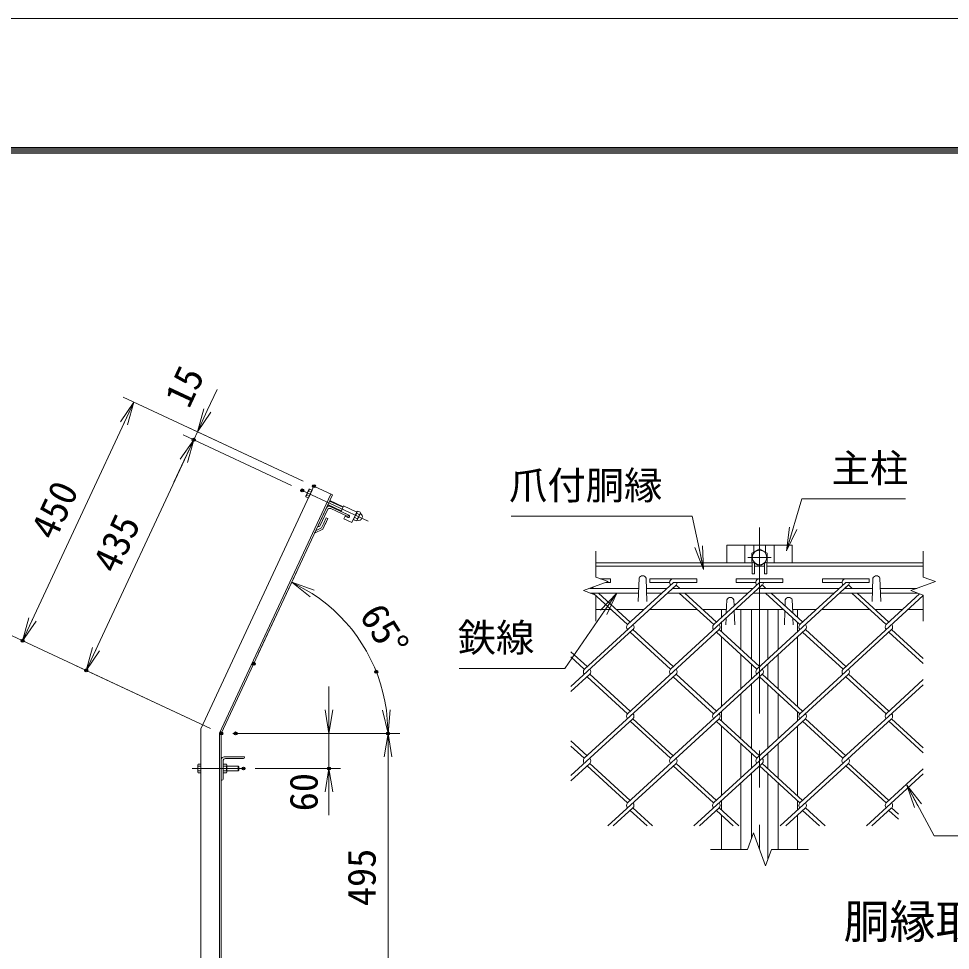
# Model space of a CAD drawing. Units: millimetres at full size. Extents: x -4200 to 4200, y -2970 to 2970.
# Drawn here: x 370 to 1964, y 1377 to 2970 of the extents above; entities that cross this region are included whole.
import ezdxf
from ezdxf.enums import TextEntityAlignment as Align

# ---------------------------------------------------------------- set-up
doc = ezdxf.new("R2010")
doc.units = ezdxf.units.MM
doc.header["$LTSCALE"] = 10
doc.header["$PDMODE"] = 32
doc.header["$PDSIZE"] = 5
doc.linetypes.add('USER1', pattern=[50.8, 31.75, -6.35, 6.35, -6.35])
for name, color, linetype, lineweight in [('0-0_D-STR1', 1, 'Continuous', 18), ('0-1_D-BMK', 2, 'USER1', 13), ('0-2_D-STR-DIM', 7, 'Continuous', 13), ('0-3_D-STR3', 3, 'Continuous', 13), ('0-7_0', 7, 'Continuous', 18), ('0-A_D-STR2', 7, 'Continuous', 13), ('0-B_D-STR-TXT', 7, 'Continuous', 13), ('0-C_D-TTL', 7, 'Continuous', 18)]:
    doc.layers.add(name, color=color, linetype=linetype, lineweight=lineweight)
doc.layers.add('0-8_Defpoints', color=7, linetype='Continuous')
doc.layers.add('0-9_D-TTL-TXT', color=7, linetype='Continuous')
doc.styles.add('ＭＳ ゴシック', font='')
doc.styles.get('ＭＳ ゴシック').set_extended_font_data('MS Gothic')

# ---------------------------------------------------------------- blocks, each defined once
blk = doc.blocks.new('_Open')
at = {"layer": '0-7_0'}
blk.add_line((-10, 1.667), (0, 0), dxfattribs=at)
blk.add_lwpolyline([(-10, -1.667), (0, 0), (-10, 0)], dxfattribs=at)

msp = doc.modelspace()

# ---------------------------------------------------------------- linework, layer by layer
at = {"layer": '0-0_D-STR1'}
for p, q in [((904.32, 2157.27), (713.86, 1748.83)), ((907.04, 2156), (716.86, 1748.16)), ((935.05, 2121.42), (903.33, 2136.21)), ((896.68, 2133.8), (881.89, 2102.07)), ((898.35, 2130.26), (885.46, 2102.62)), ((931.97, 2119.55), (904.33, 2132.44)), ((934.63, 2120.52), (935.05, 2121.42)), ((892.62, 2108.52), (888.45, 2099.57)), ((895.34, 2107.25), (890.69, 2097.28)), ((896.43, 2116.68), (892.25, 2107.73)), ((899.15, 2115.41), (894.5, 2105.44)), ((896.43, 2116.68), (899.15, 2115.41)), ((890.69, 2097.28), (876.35, 2090.18)), ((878.28, 2094.33), (876.35, 2090.18)), ((888.45, 2099.57), (878.28, 2094.33)), ((882.08, 2102.48), (880.15, 2098.34)), ((882.8, 2101.65), (881.89, 2102.07)), ((1581.5, 2069.89), (1693.5, 2069.89)), ((1581.5, 2039.89), (1581.5, 2069.89)), ((1612.5, 2039.89), (1612.5, 2069.89)), ((1627.5, 2069.89), (1627.5, 2058.12)), ((1647.5, 2069.89), (1647.5, 2058.12)), ((1662.5, 2039.89), (1662.5, 2069.89)), ((1693.5, 2039.89), (1693.5, 2069.89)), ((1357.5, 2039.89), (1625, 2039.89)), ((1650, 2039.89), (1917.5, 2039.89)), ((1357.5, 2033.89), (1625, 2033.89)), ((1629, 2033.89), (1646, 2033.89)), ((1650, 2033.89), (1917.5, 2033.89)), ((1431.5, 2013.63), (1430.1, 1973.38)), ((1443.5, 2013.63), (1444.9, 1973.38)), ((1831.5, 2013.63), (1830.1, 1973.38)), ((1843.5, 2013.63), (1844.9, 1973.38)), ((1581.5, 1976.64), (1580.71, 1953.96)), ((1593.5, 1976.64), (1593.87, 1966.02)), ((1681.5, 1976.64), (1681.14, 1966.21)), ((1693.5, 1976.64), (1694.28, 1954.17)), ((1357.5, 1959.89), (1383.68, 1959.89)), ((1393.13, 1959.89), (1439.72, 1959.89)), ((1449.19, 1959.89), (1531.14, 1959.89)), ((1540.59, 1959.89), (1580.91, 1959.89)), ((1572.5, 1946.44), (1572.5, 1959.89)), ((1580.4, 1945.22), (1580, 1933.64)), ((1594.16, 1957.82), (1595, 1933.64)), ((1596.41, 1959.89), (1678.57, 1959.89)), ((1605.5, 1891.74), (1605.5, 1959.89)), ((1623.5, 1959.89), (1623.5, 1875.25)), ((1651.5, 1959.89), (1651.5, 1875.25)), ((1669.5, 1891.74), (1669.5, 1959.89)), ((1680.84, 1957.8), (1680, 1933.64)), ((1734.63, 1959.89), (1694.08, 1959.89)), ((1694.6, 1945.2), (1695, 1933.64)), ((1702.5, 1946.64), (1702.5, 1959.89)), ((1826.02, 1959.89), (1743.86, 1959.89)), ((1882.08, 1959.89), (1835.5, 1959.89)), ((1917.5, 1959.89), (1891.55, 1959.89)), ((1572.5, 1921.96), (1572.5, 1937.98)), ((1702.5, 1921.98), (1702.5, 1937.96)), ((1572.5, 1794.18), (1572.5, 1913.3)), ((1702.5, 1794.18), (1702.5, 1913.3)), ((1605.5, 1824.42), (1605.5, 1883.06)), ((1669.5, 1824.42), (1669.5, 1883.06)), ((1623.5, 1866.57), (1623.5, 1840.91)), ((1651.5, 1866.57), (1651.5, 1840.91)), ((1623.5, 1832.23), (1623.5, 1722.77)), ((1651.5, 1832.23), (1651.5, 1722.77)), ((1605.5, 1739.26), (1605.5, 1815.74)), ((1669.5, 1739.26), (1669.5, 1815.74)), ((1572.5, 1769.5), (1572.5, 1785.5)), ((1702.5, 1769.5), (1702.5, 1785.5)), ((681.86, -411.84), (681.86, 1755.92)), ((1572.5, 1641.7), (1572.5, 1760.82)), ((1702.5, 1641.7), (1702.5, 1760.82)), ((713.86, -411.84), (713.86, 1748.83)), ((716.86, -411.84), (716.86, 1748.16)), ((1605.5, 1671.94), (1605.5, 1730.58)), ((1669.5, 1671.94), (1669.5, 1730.58)), ((756.86, 1708.16), (721.86, 1708.16)), ((756.86, 1707.16), (756.86, 1708.16)), ((1623.5, 1714.09), (1623.5, 1688.43)), ((1651.5, 1714.09), (1651.5, 1688.43)), ((716.86, 1703.16), (716.86, 1668.16)), ((719.86, 1700.66), (719.86, 1670.16)), ((754.86, 1705.16), (724.36, 1705.16)), ((1623.5, 1679.75), (1623.5, 1567.8)), ((1651.5, 1679.75), (1651.5, 1531.97)), ((717.86, 1668.16), (716.86, 1668.16)), ((716.86, 1659.5), (716.86, 1654.93)), ((1605.5, 1549.89), (1605.5, 1663.26)), ((1669.5, 1549.89), (1669.5, 1663.26)), ((1572.5, 1617.02), (1572.5, 1633.02)), ((1702.5, 1617.02), (1702.5, 1633.02)), ((1572.5, 1549.89), (1572.5, 1608.34)), ((1702.5, 1549.89), (1702.5, 1608.34))]:
    msp.add_line(p, q, dxfattribs=at)
msp.add_lwpolyline([(681.86, 1755.92), (875.32, 2170.79), (907.04, 2156)], dxfattribs=at)
for centre, radius, start, end in [((901.22, 2131.68), 5, 65, 155), ((902.43, 2128.36), 4.5, 65, 155), ((932.82, 2121.36), 2, 245, 335), ((883.64, 2103.46), 2, 245, 335), ((1437.5, 2011.13), 6.5, 22.61986, 157.38014), ((1837.5, 2011.13), 6.5, 22.61986, 157.38014), ((1587.5, 1974.14), 6.5, 22.61986, 157.38014), ((1687.5, 1974.14), 6.5, 22.61986, 157.38014), ((721.86, 1703.16), 5, 90, 180), ((754.86, 1707.16), 2, 270, 0), ((724.36, 1700.66), 4.5, 90, 180), ((717.86, 1670.16), 2, 270, 0)]:
    msp.add_arc(centre, radius, start, end, dxfattribs=at)
at = {"layer": '0-1_D-BMK'}
for p, q in [((967.98, 2111.03), (855.38, 2163.54)), ((1637.5, 2099.89), (1637.5, 1549.89)), ((1657.5, 2048.89), (1617.5, 2048.89)), ((754.86, 1688.16), (666.86, 1688.16))]:
    msp.add_line(p, q, dxfattribs=at)
at = {"layer": '0-2_D-STR-DIM'}
for p, q in [((692.95, 2299.96), (709.86, 2336.22)), ((567.29, 2314.43), (377.11, 1906.59)), ((857.19, 2179.24), (549.17, 2322.88)), ((857.19, 2179.24), (657.92, 2272.16)), ((676.05, 2263.71), (669.71, 2250.12)), ((669.71, 2250.12), (485.87, 1855.87)), ((837.26, 2171.99), (651.58, 2258.57)), ((837.26, 2171.99), (651.58, 2258.57)), ((652.81, 2213.87), (635.9, 2177.61)), ((1357.5, 2059.89), (1357.5, 2015.28)), ((1917.5, 2059.89), (1917.5, 2015.28)), ((780.81, 1885.3), (845.89, 2024.87)), ((1378.64, 2007.58), (1357.5, 2015.28)), ((1336.36, 1992.19), (1378.64, 2007.58)), ((1357.5, 1984.49), (1336.36, 1992.19)), ((1357.5, 1984.49), (1357.5, 1939.89)), ((1917.5, 1984.49), (1917.5, 1939.89)), ((698.73, 1756.61), (358.99, 1915.04)), ((698.73, 1756.61), (467.74, 1864.33)), ((901.02, 1788.16), (901.02, 1828.16)), ((736.86, 1748.16), (1022.18, 1748.16)), ((736.86, 1748.16), (921.02, 1748.16)), ((761.37, 1748.16), (1022.18, 1748.16)), ((901.02, 1748.16), (901.02, 1688.16)), ((1002.18, 1253.16), (1002.18, 1748.16)), ((774.86, 1688.16), (921.02, 1688.16)), ((901.02, 1648.16), (901.02, 1608.16)), ((1616.98, 1549.89), (1627.24, 1578.08)), ((1627.24, 1578.08), (1647.76, 1521.69)), ((1616.98, 1549.89), (1553.5, 1549.89)), ((1647.76, 1521.69), (1658.02, 1549.89)), ((1721.5, 1549.89), (1658.02, 1549.89))]:
    msp.add_line(p, q, dxfattribs=at)
msp.add_lwpolyline([(1917.5, 1984.49), (1896.36, 1992.19), (1938.64, 2007.58), (1917.5, 2015.28)], dxfattribs=at)
msp.add_arc((716.86, 1748.16), 285.32, 8.03911, 56.96089, dxfattribs=at)
at = {"layer": '0-3_D-STR3'}
for p, q in [((866.84, 2165.15), (861.51, 2153.73)), ((861.51, 2153.73), (861.63, 2152.34)), ((865.81, 2150.39), (861.63, 2152.34)), ((867.39, 2153.8), (863.22, 2155.74)), ((872.15, 2164), (865.81, 2150.39)), ((870.57, 2160.6), (866.39, 2162.54)), ((866.84, 2165.15), (867.98, 2165.94)), ((872.15, 2164), (867.98, 2165.94)), ((899.01, 2138.78), (921.89, 2128.11)), ((899.33, 2139.46), (922.21, 2128.79)), ((902.07, 2145.35), (924.96, 2134.68)), ((902.39, 2146.03), (925.27, 2135.36)), ((926.12, 2137.17), (921.68, 2127.66)), ((948.78, 2126.61), (926.12, 2137.17)), ((935.05, 2121.42), (921.68, 2127.66)), ((948.78, 2126.61), (940.33, 2108.48)), ((948.88, 2126.82), (943.66, 2115.63)), ((948.88, 2126.82), (943.66, 2115.63)), ((952.94, 2122.51), (948.86, 2124.42)), ((954.77, 2124.07), (949.55, 2112.88)), ((954.77, 2124.07), (949.55, 2112.88)), ((950.57, 2128.09), (954.65, 2126.19)), ((928.84, 2119.35), (926.73, 2114.82)), ((940.33, 2108.48), (926.73, 2114.82)), ((933.15, 2117.34), (928.84, 2119.35)), ((943.72, 2113.4), (947.8, 2111.5)), ((949.51, 2115.17), (945.44, 2117.08)), ((1625, 2041.09), (1625, 2020.89)), ((1650, 2041.09), (1650, 2020.89)), ((1629, 2038.78), (1629, 2020.89)), ((1646, 2038.78), (1646, 2020.89)), ((1625, 2020.89), (1629, 2020.89)), ((1646, 2020.89), (1650, 2020.89)), ((1347.18, 1996.13), (1430.89, 1996.13)), ((1444.11, 1996.13), (1479.27, 1996.13)), ((1488.74, 1996.13), (1626.72, 1996.13)), ((1635.96, 1996.13), (1774.18, 1996.13)), ((1783.41, 1996.13), (1830.89, 1996.13)), ((1844.11, 1996.13), (1907.18, 1996.13)), ((1347.52, 1988.13), (1430.61, 1988.13)), ((1444.39, 1988.13), (1470.54, 1988.13)), ((1480.01, 1988.13), (1617.99, 1988.13)), ((1627.23, 1988.13), (1765.45, 1988.13)), ((1774.68, 1988.13), (1830.61, 1988.13)), ((1844.39, 1988.13), (1907.52, 1988.13)), ((756.86, 1708.16), (742.11, 1708.16)), ((676.56, 1694.46), (677.26, 1695.67)), ((676.56, 1694.46), (676.56, 1681.86)), ((681.86, 1695.67), (677.26, 1695.67)), ((681.86, 1691.91), (677.26, 1691.91)), ((681.86, 1695.67), (681.86, 1680.66)), ((719.86, 1695.67), (725.64, 1695.67)), ((719.86, 1680.66), (719.86, 1695.67)), ((719.86, 1691.91), (725.64, 1691.91)), ((725.64, 1695.67), (726.36, 1694.41)), ((726.36, 1681.91), (726.36, 1694.41)), ((726.36, 1692.16), (745.66, 1692.16)), ((745.66, 1692.16), (746.86, 1690.96)), ((745.66, 1692.16), (745.66, 1684.16)), ((746.86, 1690.96), (746.86, 1685.36)), ((676.56, 1681.86), (677.26, 1680.66)), ((681.86, 1684.41), (677.26, 1684.41)), ((681.86, 1680.66), (677.26, 1680.66)), ((719.86, 1684.41), (725.64, 1684.41)), ((719.86, 1680.66), (725.64, 1680.66)), ((725.64, 1680.66), (726.36, 1681.91)), ((726.36, 1684.16), (745.66, 1684.16)), ((745.66, 1684.16), (746.86, 1685.36))]:
    msp.add_line(p, q, dxfattribs=at)
msp.add_lwpolyline([(1650.5, 2056.39), (1637.5, 2063.9), (1624.5, 2056.39), (1624.5, 2041.38), (1637.5, 2033.87), (1650.5, 2041.38)], close=True, dxfattribs=at)
msp.add_circle((1637.5, 2048.89), 12.5, dxfattribs=at)
for centre, radius, start, end in [((864.91, 2152.88), 3.32, 120.61585, 189.38415), ((875.54, 2154.14), 12.42, 137.4121, 172.5879), ((869.67, 2163.09), 3.32, 120.61585, 189.38415), ((934.1, 2119.38), 2.25, 245, 65), ((954.13, 2117.49), 8.7, 127.26063, 182.73937), ((951.11, 2125.6), 2.54, 102.21089, 207.78911), ((944.25, 2122.1), 8.7, 307.26063, 2.73937), ((951.68, 2118.63), 6.5, 252.16806, 57.83194), ((952.4, 2125), 2.54, 282.21089, 27.78911), ((955.41, 2124.56), 0.5, 164.83916, 237.83194), ((945.99, 2114.59), 2.55, 102.42505, 207.57495), ((947.25, 2113.99), 2.55, 282.42505, 27.57495), ((949.54, 2111.97), 0.5, 72.16806, 138.42019), ((680, 1693.79), 3.32, 145.61585, 214.38415), ((689.1, 1688.16), 12.42, 162.4121, 197.5879), ((722.89, 1693.79), 3.32, 325.61586, 34.38414), ((713.8, 1688.16), 12.42, 342.4121, 17.5879), ((680, 1682.53), 3.32, 145.61585, 214.38415), ((722.89, 1682.53), 3.32, 325.61585, 34.38416)]:
    msp.add_arc(centre, radius, start, end, dxfattribs=at)
at = {"layer": '0-8_Defpoints'}
for p in [(669.71, 2250.12), (875.32, 2170.79), (855.38, 2163.54), (377.11, 1906.59), (772.36, 1867.17), (485.87, 1855.87), (982.02, 1853.5), (716.86, 1748.16), (716.86, 1748.16), (716.86, 1748.16), (716.86, 1748.16), (741.37, 1748.16), (1002.18, 1748.16), (754.86, 1688.16), (901.02, 1688.16)]:
    msp.add_point(p, dxfattribs=at)
at = {"layer": '0-A_D-STR2'}
for p, q in [((1365.13, 2012.5), (1382.69, 2012.5)), ((1382.69, 2006.1), (1382.69, 2012.5)), ((1450.15, 2006.1), (1450.15, 2012.5)), ((1450.15, 2012.5), (1530.15, 2012.5)), ((1530.15, 2006.1), (1530.15, 2012.5)), ((1597.61, 2006.1), (1597.61, 2012.5)), ((1597.61, 2012.5), (1677.61, 2012.5)), ((1677.61, 2006.1), (1677.61, 2012.5)), ((1745.17, 2006.2), (1745.17, 2012.6)), ((1745.17, 2012.6), (1825.17, 2012.6)), ((1825.17, 2006.2), (1825.17, 2012.6)), ((1494.89, 2001.76), (1337.97, 1857.97)), ((1353.58, 1996.13), (1351.76, 1997.8)), ((1374.58, 2006.1), (1382.69, 2006.1)), ((1490.15, 2006.1), (1411.69, 1934.2)), ((1450.15, 2006.1), (1483.73, 2006.1)), ((1642.22, 2001.87), (1485.31, 1858.08)), ((1490.15, 2006.1), (1530.15, 2006.1)), ((1491.56, 1996.13), (1490.15, 1997.42)), ((1501.03, 1996.13), (1494.89, 2001.76)), ((1637.61, 2006.1), (1559.14, 1934.2)), ((1597.61, 2006.1), (1631.18, 2006.1)), ((1789.68, 2001.87), (1632.76, 1858.08)), ((1639.02, 1996.13), (1637.49, 1997.53)), ((1637.61, 2006.1), (1677.61, 2006.1)), ((1648.49, 1996.13), (1642.22, 2001.87)), ((1785.17, 2006.2), (1706.6, 1934.2)), ((1745.17, 2006.2), (1778.75, 2006.2)), ((1786.47, 1996.13), (1784.94, 1997.53)), ((1785.17, 2006.2), (1825.17, 2006.2)), ((1795.94, 1996.13), (1789.68, 2001.87)), ((1411.69, 1934.2), (1352.84, 1988.13)), ((1416.42, 1938.54), (1362.31, 1988.13)), ((1559.14, 1934.2), (1500.29, 1988.13)), ((1563.88, 1938.54), (1509.76, 1988.13)), ((1706.6, 1934.2), (1647.75, 1988.13)), ((1711.33, 1938.54), (1657.22, 1988.13)), ((1917.5, 1983.66), (1780.32, 1857.96)), ((1854.05, 1934.2), (1795.2, 1988.13)), ((1858.79, 1938.54), (1804.67, 1988.13)), ((1911.37, 1986.72), (1854.05, 1934.2)), ((1421.05, 1925.64), (1315, 1828.46)), ((1568.5, 1925.63), (1411.58, 1781.84)), ((1485.31, 1858.08), (1416.32, 1921.3)), ((1490.04, 1862.42), (1421.05, 1925.64)), ((1715.95, 1925.63), (1559.03, 1781.84)), ((1632.76, 1858.08), (1563.77, 1921.3)), ((1637.5, 1862.42), (1568.51, 1925.64)), ((1863.41, 1925.63), (1706.49, 1781.84)), ((1780.32, 1857.96), (1711.22, 1921.29)), ((1785.06, 1862.3), (1715.95, 1925.63)), ((1917.5, 1867.38), (1858.67, 1921.29)), ((1917.5, 1876.06), (1863.41, 1925.63)), ((1342.59, 1862.42), (1315, 1887.7)), ((1337.85, 1858.08), (1315, 1879.02)), ((1347.32, 1849.4), (1315, 1819.78)), ((1494.78, 1849.4), (1337.85, 1705.6)), ((1416.32, 1786.18), (1347.32, 1849.4)), ((1642.24, 1849.4), (1485.31, 1705.6)), ((1563.77, 1786.18), (1494.78, 1849.4)), ((1789.68, 1849.39), (1632.76, 1705.6)), ((1711.23, 1786.18), (1642.24, 1849.4)), ((1858.67, 1786.17), (1789.68, 1849.39)), ((1411.58, 1781.84), (1342.59, 1845.06)), ((1559.03, 1781.84), (1490.04, 1845.06)), ((1706.49, 1781.84), (1637.5, 1845.06)), ((1853.93, 1781.83), (1785.36, 1844.67)), ((1917.5, 1840.08), (1853.93, 1781.83)), ((1917.5, 1831.4), (1780.22, 1705.6)), ((1421.05, 1773.16), (1315, 1675.98)), ((1568.51, 1773.16), (1411.58, 1629.36)), ((1490.04, 1709.94), (1421.05, 1773.16)), ((1715.96, 1773.16), (1559.03, 1629.36)), ((1637.5, 1709.94), (1568.51, 1773.16)), ((1863.41, 1773.15), (1706.49, 1629.36)), ((1784.95, 1709.94), (1715.96, 1773.16)), ((1917.5, 1723.58), (1863.41, 1773.15)), ((1485.31, 1705.6), (1416.32, 1768.82)), ((1632.76, 1705.6), (1564.18, 1768.44)), ((1780.22, 1705.6), (1711.23, 1768.82)), ((1917.5, 1714.9), (1858.67, 1768.81)), ((1342.59, 1709.94), (1315, 1735.22)), ((1337.85, 1705.6), (1315, 1726.54)), ((1347.32, 1696.92), (1315, 1667.3)), ((1411.58, 1629.36), (1342.59, 1692.58)), ((1416.32, 1633.7), (1347.32, 1696.92)), ((1494.78, 1696.92), (1377.97, 1589.89)), ((1559.03, 1629.36), (1490.04, 1692.58)), ((1563.77, 1633.7), (1494.78, 1696.92)), ((1642.24, 1696.92), (1525.43, 1589.89)), ((1706.49, 1629.36), (1637.5, 1692.58)), ((1711.23, 1633.7), (1642.24, 1696.92)), ((1789.69, 1696.92), (1672.88, 1589.89)), ((1853.95, 1629.36), (1784.95, 1692.58)), ((1858.68, 1633.7), (1789.69, 1696.92)), ((1917.5, 1678.92), (1820.34, 1589.89)), ((1917.5, 1687.6), (1853.95, 1629.36)), ((1421.05, 1620.68), (1387.44, 1589.89)), ((1445.19, 1589.89), (1416.32, 1616.34)), ((1454.66, 1589.89), (1421.05, 1620.68)), ((1568.51, 1620.68), (1534.9, 1589.89)), ((1592.64, 1589.89), (1563.77, 1616.34)), ((1602.12, 1589.89), (1568.51, 1620.68)), ((1715.96, 1620.68), (1682.36, 1589.89)), ((1740.1, 1589.89), (1711.23, 1616.34)), ((1749.57, 1589.89), (1715.96, 1620.68)), ((1863.42, 1620.68), (1829.81, 1589.89)), ((1875, 1601.39), (1858.68, 1616.34)), ((1875, 1610.07), (1863.42, 1620.68))]:
    msp.add_line(p, q, dxfattribs=at)
for centre, start, end in [((1490.15, 2006.1), 95, 222.5), ((1637.61, 2006.1), 85, 222.5), ((1785.17, 2006.2), 85, 222.5), ((1490.15, 2006.1), 317.5, 0), ((1637.61, 2006.1), 317.5, 0), ((1785.06, 2006.1), 317.5, 0.89905), ((1416.42, 1929.86), 137.5, 222.5), ((1416.42, 1929.86), 317.5, 42.5), ((1563.88, 1929.86), 137.5, 222.5), ((1563.88, 1929.86), 317.5, 42.5), ((1711.33, 1929.86), 137.5, 222.5), ((1711.33, 1929.86), 317.5, 42.5), ((1858.79, 1929.86), 137.5, 222.5), ((1858.79, 1929.86), 317.5, 42.5), ((1342.69, 1853.62), 137.5, 222.5), ((1342.69, 1853.62), 317.5, 42.5), ((1490.15, 1853.62), 137.5, 222.5), ((1490.15, 1853.62), 317.5, 42.5), ((1637.61, 1853.62), 137.5, 222.5), ((1637.61, 1853.62), 317.5, 42.5), ((1785.06, 1853.62), 137.5, 222.5), ((1785.06, 1853.62), 317.5, 42.5), ((1416.32, 1777.5), 137.5, 222.5), ((1416.32, 1777.5), 317.5, 42.5), ((1563.77, 1777.5), 137.5, 222.5), ((1563.77, 1777.5), 317.5, 42.5), ((1711.33, 1777.38), 137.5, 222.5), ((1711.33, 1777.38), 317.5, 42.5), ((1858.79, 1777.38), 137.5, 222.5), ((1858.79, 1777.38), 317.5, 42.5), ((1342.58, 1701.25), 137.5, 222.5), ((1342.58, 1701.25), 317.5, 42.5), ((1490.03, 1701.25), 137.5, 222.5), ((1490.03, 1701.25), 317.5, 42.5), ((1637.49, 1701.25), 137.5, 222.5), ((1637.49, 1701.25), 317.5, 42.5), ((1784.94, 1701.25), 137.5, 222.5), ((1784.94, 1701.25), 317.5, 42.5), ((1416.32, 1625.02), 137.5, 222.5), ((1416.32, 1625.02), 317.5, 42.5), ((1563.77, 1625.02), 137.5, 222.5), ((1563.77, 1625.02), 317.5, 42.5), ((1711.33, 1624.9), 137.5, 222.5), ((1711.33, 1624.9), 317.5, 42.5), ((1858.79, 1624.9), 137.5, 222.5), ((1858.79, 1624.9), 317.5, 42.5)]:
    msp.add_arc(centre, 6.42, start, end, dxfattribs=at)
at = {"layer": '0-B_D-STR-TXT'}
for points in [[(1887.09, 2149.39), (1709.77, 2149.39), (1684.31, 2062.26)], [(1212.99, 2119.75), (1522.04, 2119.75), (1541.54, 2030.17)], [(1123.52, 1859), (1304.4, 1859), (1392.39, 1986.48)], [(2241.74, 1572.98), (1936.25, 1572.98), (1890.36, 1658.05)]]:
    msp.add_lwpolyline(points, dxfattribs=at)
at = {"layer": '0-C_D-TTL', "color": 2}
msp.add_lwpolyline([(-4200, 2970), (4200, 2970), (4200, -2970), (-4200, -2970)], close=True, dxfattribs=at)
at = {"layer": '0-C_D-TTL'}
for points in [[(-3930, 2750), (3930, 2750), (3930, -2750), (-3930, -2750)], [(-3927.5, 2747.5), (3927.5, 2747.5), (3927.5, -2747.5), (-3927.5, -2747.5)], [(-3925, 2745), (3925, 2745), (3925, -2745), (-3925, -2745)], [(-3922.5, 2742.5), (3922.5, 2742.5), (3922.5, -2742.5), (-3922.5, -2742.5)], [(-3920, 2740), (3920, 2740), (3920, -2740), (-3920, -2740)]]:
    msp.add_lwpolyline(points, close=True, dxfattribs=at)

# ---------------------------------------------------------------- block references
at = {"layer": '0-2_D-STR-DIM', "xscale": 4, "yscale": 4}
for p, rotation in [((567.29, 2314.43), 65), ((676.05, 2263.71), 245), ((669.71, 2250.12), 65), ((669.71, 2250.12), 65), ((837.44, 2006.75), 150.98045), ((377.11, 1906.59), 245), ((485.87, 1855.87), 245), ((901.02, 1748.16), 270), ((1002.18, 1748.16), 274.01955), ((1002.18, 1748.16), 90), ((901.02, 1688.16), 90)]:
    msp.add_blockref('_Open', p, dxfattribs=dict(at, rotation=rotation))
at = {"layer": '0-B_D-STR-TXT', "xscale": 4, "yscale": 4}
for p, rotation in [((1683.75, 2060.34), 253.7123), ((1541.96, 2028.22), 282.27872), ((1393.53, 1988.13), 55.3852), ((1889.41, 1659.81), 118.34149)]:
    msp.add_blockref('_Open', p, dxfattribs=dict(at, rotation=rotation))

# ---------------------------------------------------------------- texts
at = {"layer": '0-2_D-STR-DIM', "style": 'ＭＳ ゴシック'}
for s, rotation, p in [('15', 65, (674.71, 2295.53)), ('450', 65, (445.59, 2069.4)), ('435', 65, (551.45, 2012.47)), ('65°', 302.5, (939.51, 1942.25)), ('60', 90, (896.2, 1615)), ('495', 90, (995.43, 1452.8))]:
    msp.add_text(s, height=48.09, rotation=rotation, dxfattribs=at).set_placement(p, align=Align.BOTTOM_LEFT)
at = {"layer": '0-9_D-TTL-TXT', "style": 'ＭＳ ゴシック'}
msp.add_text('胴縁取付詳細', height=57.7, dxfattribs=at).set_placement((1781.25, 1380.52), align=Align.BOTTOM_LEFT)
at = {"layer": '0-B_D-STR-TXT', "style": 'ＭＳ ゴシック'}
for s, p in [('主柱', (1760.69, 2163.12)), ('爪付胴縁', (1208.93, 2133.73)), ('鉄線', (1121.24, 1873.36))]:
    msp.add_text(s, height=48.09, dxfattribs=at).set_placement(p, align=Align.BOTTOM_LEFT)

doc.saveas('drawing.dxf')
